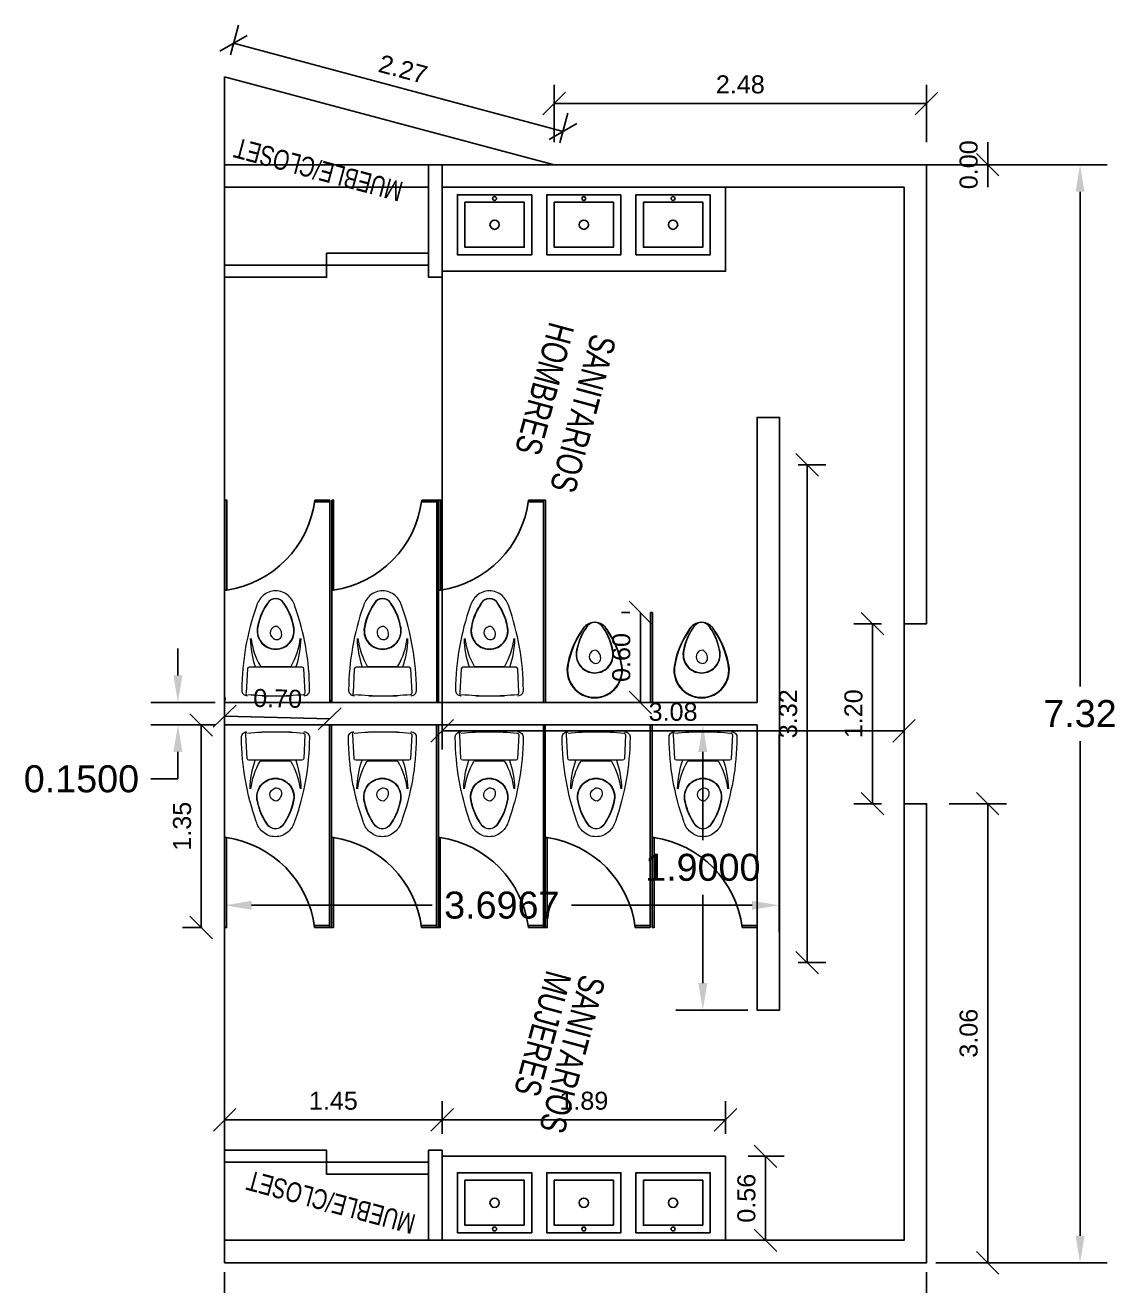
# Model space of a CAD drawing. Header units: millimetres. Extents: x 1263 to 3002, y 1308 to 2683.
# Drawn here: x 1500.76 to 1508.03, y 1357.86 to 1366.26 of the extents above; entities that cross this region are included whole.
import ezdxf
from ezdxf.lldxf.tags import DXFTag

# ---------------------------------------------------------------- set-up
doc = ezdxf.new("R2010")
doc.units = ezdxf.units.MM
doc.header["$PDMODE"] = 34
doc.layers.add('COTAS', color=202, linetype='Continuous', lineweight=0)
doc.layers.add('MOVILIARIO SANITARIO', color=142, linetype='Continuous', lineweight=0)
doc.styles.add('ARRAY BASE$0$STYLE1', font='swissc.ttf', dxfattribs={"width": 0.9})
doc.styles.get("Standard").update_dxf_attribs({"font": 'arial.ttf'})
tags = doc.linetypes.add('ARRAY BASE$0$CACHE', pattern=[0.24, 0.12, -0.12]).pattern_tags.tags
tags[6:7] = [DXFTag(74, 4), DXFTag(75, 0), DXFTag(340, '0'), DXFTag(46, 1.0), DXFTag(50, 0.0), DXFTag(44, 0.0), DXFTag(45, 0.0)]
tags[4:5] = [DXFTag(74, 4), DXFTag(75, 0), DXFTag(340, '0'), DXFTag(46, 1.0), DXFTag(50, 0.0), DXFTag(44, 0.0), DXFTag(45, 0.0)]
doc.dimstyles.new('metros anotativo', dxfattribs={"dimtxt": 0.12, "dimasz": 0.15, "dimexe": 0.125, "dimexo": 0.15, "dimgap": 0.0652, "dimtad": 1, "dimzin": 1, "dimdsep": 46, "dimtxsty": 'Standard', "dimblk": 'OBLIQUE', "dimcen": 0, "dimadec": 0, "dimazin": 0, "dimtfac": 1, "dimtix": 1, "dimtmove": 0, "dimatfit": 3, "dimfxl": 0.3, "dimarcsym": 0})
doc.dimstyles.get("Standard").update_dxf_attribs({"dimtxt": 0.18, "dimasz": 0.18, "dimexe": 0.18, "dimexo": 0.0625, "dimgap": 0.09, "dimtad": 0, "dimtih": 1, "dimtoh": 1, "dimdec": 4, "dimzin": 0, "dimdsep": 46, "dimtxsty": 'Standard', "dimcen": 0.09, "dimadec": 0, "dimazin": 0, "dimtfac": 1, "dimtdec": 4, "dimtofl": 0, "dimtmove": 0, "dimatfit": 3, "dimfxl": 1, "dimtolj": 1, "dimtzin": 0, "dimarcsym": 0})

# ---------------------------------------------------------------- blocks, each defined once
blk = doc.blocks.new('TAZA')
at = {"lineweight": 0}
for p, q in [((165.5389, 500.0497), (165.3809, 500.0579)), ((165.5498, 499.8612), (165.5498, 500.0382)), ((165.3598, 499.9512), (165.3598, 499.7615)), ((165.5544, 499.9576), (165.5544, 499.8612)), ((165.5499, 499.6842), (165.5498, 499.8612)), ((165.5544, 499.8612), (165.5545, 499.7647)), ((165.3809, 499.6644), (165.539, 499.6727))]:
    blk.add_line(p, q, dxfattribs=at)
for centre, radius, start, end in [((165.3966, 500.0509), 0.0368, 84.189, 180.01), ((165.374, 500.0433), 0.0161, 64.904, 152.06013), ((167.1924, 499.8617), 1.8326, 174.16613, 180.01759), ((165.3845, 498.3654), 1.7222, 70.56938, 89.47271), ((165.5383, 500.0382), 0.0115, 0.01, 87.01), ((165.7581, 499.382), 0.6489, 91.47367, 108.71939), ((165.7975, 499.5533), 0.4752, 96.78563, 120.29354), ((165.5613, 499.9577), 0.00691, 120.29354, 180.01), ((165.7939, 499.8612), 0.1243, 75.1531, 180.01), ((165.7939, 499.8612), 0.1216, 77.25801, 180.01), ((165.7526, 499.6042), 0.3843, 54.75384, 82.7148), ((165.7507, 499.5978), 0.3884, 55.83157, 81.76985), ((165.9139, 499.8421), 0.1537, 42.34763, 73.53768), ((165.9336, 499.8613), 0.1262, 0.01, 41.96988), ((167.1924, 499.8612), 1.8326, 180.00241, 185.85387), ((165.7939, 499.8612), 0.1243, 180.01, 284.8669), ((165.7939, 499.8612), 0.1216, 180.01, 282.76199), ((165.768, 499.8547), 0.034, 139.25036, 252.70004), ((165.7794, 499.8554), 0.0428, 355.25829, 149.96856), ((165.7695, 499.8814), 0.0602, 258.98417, 330.70607), ((165.9438, 499.8613), 0.0631, 0.01, 66.52644), ((165.9438, 499.8613), 0.0631, 293.49356, 0.01), ((165.9438, 499.8613), 0.0645, 0.01, 61.67657), ((165.9438, 499.8613), 0.0645, 298.34343, 0.01), ((165.9336, 499.8613), 0.1262, 318.05012, 0.01), ((165.7525, 500.1182), 0.3843, 277.3052, 305.26616), ((165.7506, 500.1247), 0.3884, 278.25015, 304.18843), ((165.9138, 499.8804), 0.1537, 286.48232, 317.67237), ((165.384, 501.3569), 1.7222, 270.54729, 289.45062), ((165.5383, 499.6842), 0.0115, 273.01, 0.01), ((165.7579, 500.3405), 0.6489, 251.30061, 268.54633), ((165.5614, 499.7647), 0.00691, 180.01, 239.72646), ((165.7974, 500.1691), 0.4752, 239.72646, 263.23437), ((165.3967, 499.6715), 0.0368, 180.01, 275.831), ((165.3804, 499.6754), 0.0111, 185.85387, 273.01)]:
    blk.add_arc(centre, radius, start, end, dxfattribs=at)
blk = doc.blocks.new('_Oblique')
at = {"color": 0, "linetype": 'ByBlock', "lineweight": -2}
blk.add_line((-0.5, -0.5), (0.5, 0.5), dxfattribs=at)
blk = doc.blocks.new('*D308')
at = {"layer": 'COTAS', "color": 0, "lineweight": -2, "ltscale": 2, "transparency": 16777216}
for p, q in [((1506.9182, 1361.0729), (1507.301, 1361.0729)), ((1507.176, 1358.0129), (1507.176, 1361.0729)), ((1506.9182, 1358.0129), (1507.301, 1358.0129))]:
    blk.add_line(p, q, dxfattribs=at)
at = {"layer": 'Defpoints', "color": 0, "ltscale": 2, "transparency": 16777216}
for p in [(1506.7682, 1361.0729), (1507.176, 1361.0729), (1506.7682, 1358.0129)]:
    blk.add_point(p, dxfattribs=at)
at = {"layer": 'COTAS', "color": 0, "lineweight": -2, "ltscale": 2, "transparency": 16777216, "xscale": 0.15, "yscale": 0.15, "zscale": 0.15}
for p, rotation in [((1507.176, 1361.0729), 90), ((1507.176, 1358.0129), 270)]:
    blk.add_blockref('_Oblique', p, dxfattribs=dict(at, rotation=rotation))
at = {"layer": 'COTAS', "color": 0, "ltscale": 2, "transparency": 16777216, "insert": (1507.0495, 1359.5429), "char_height": 0.12, "attachment_point": 5, "rotation": 90}
blk.add_mtext('3.06', dxfattribs=at)
blk = doc.blocks.new('*D309')
at = {"layer": 'COTAS', "color": 0, "lineweight": -2, "ltscale": 2, "transparency": 16777216}
for p, q in [((1506.4682, 1362.2729), (1506.2831, 1362.2729)), ((1506.4081, 1361.0729), (1506.4081, 1362.2729)), ((1506.4682, 1361.0729), (1506.2831, 1361.0729))]:
    blk.add_line(p, q, dxfattribs=at)
at = {"layer": 'Defpoints', "color": 0, "ltscale": 2, "transparency": 16777216}
for p in [(1506.4081, 1362.2729), (1506.6182, 1362.2729), (1506.6182, 1361.0729)]:
    blk.add_point(p, dxfattribs=at)
at = {"layer": 'COTAS', "color": 0, "lineweight": -2, "ltscale": 2, "transparency": 16777216, "xscale": 0.15, "yscale": 0.15, "zscale": 0.15}
for p, rotation in [((1506.4081, 1362.2729), 90), ((1506.4081, 1361.0729), 270)]:
    blk.add_blockref('_Oblique', p, dxfattribs=dict(at, rotation=rotation))
at = {"layer": 'COTAS', "color": 0, "ltscale": 2, "transparency": 16777216, "insert": (1506.2817, 1361.6729), "char_height": 0.12, "attachment_point": 5, "rotation": 90}
blk.add_mtext('1.20', dxfattribs=at)
blk = doc.blocks.new('*D311')
at = {"layer": 'COTAS', "color": 0, "lineweight": -2, "ltscale": 2, "transparency": 16777216}
for p, q in [((1507.176, 1365.3329), (1507.176, 1365.4829)), ((1504.4352, 1365.3329), (1507.301, 1365.3329)), ((1506.9182, 1365.3329), (1507.301, 1365.3329)), ((1507.176, 1365.3329), (1507.176, 1365.1829))]:
    blk.add_line(p, q, dxfattribs=at)
at = {"layer": 'Defpoints', "color": 0, "ltscale": 2, "transparency": 16777216}
for p in [(1504.2852, 1365.3329), (1506.7682, 1365.3329), (1507.176, 1365.3329)]:
    blk.add_point(p, dxfattribs=at)
at = {"layer": 'COTAS', "color": 0, "lineweight": -2, "ltscale": 2, "transparency": 16777216, "xscale": 0.15, "yscale": 0.15, "zscale": 0.15}
for rotation in [90, 270]:
    blk.add_blockref('_Oblique', (1507.176, 1365.3329), dxfattribs=dict(at, rotation=rotation))
at = {"layer": 'COTAS', "color": 0, "ltscale": 2, "transparency": 16777216, "insert": (1507.0496, 1365.3329), "char_height": 0.12, "attachment_point": 5, "rotation": 90}
blk.add_mtext('0.00', dxfattribs=at)
blk = doc.blocks.new('*D312')
at = {"layer": 'COTAS', "color": 0, "lineweight": -2, "ltscale": 2, "transparency": 16777216}
for p, q in [((1504.2852, 1365.4829), (1504.2852, 1365.8664)), ((1506.7682, 1365.4829), (1506.7682, 1365.8664)), ((1506.7682, 1365.7414), (1504.2852, 1365.7414))]:
    blk.add_line(p, q, dxfattribs=at)
at = {"layer": 'Defpoints', "color": 0, "ltscale": 2, "transparency": 16777216}
for p in [(1504.2852, 1365.7414), (1504.2852, 1365.3329), (1506.7682, 1365.3329)]:
    blk.add_point(p, dxfattribs=at)
at = {"layer": 'COTAS', "color": 0, "lineweight": -2, "ltscale": 2, "transparency": 16777216, "xscale": 0.15, "yscale": 0.15, "zscale": 0.15, "rotation": 180}
blk.add_blockref('_Oblique', (1504.2852, 1365.7414), dxfattribs=at)
at = {"layer": 'COTAS', "color": 0, "lineweight": -2, "ltscale": 2, "transparency": 16777216, "xscale": 0.15, "yscale": 0.15, "zscale": 0.15}
blk.add_blockref('_Oblique', (1506.7682, 1365.7414), dxfattribs=at)
at = {"layer": 'COTAS', "color": 0, "ltscale": 2, "transparency": 16777216, "insert": (1505.5267, 1365.8679), "char_height": 0.12, "attachment_point": 5}
blk.add_mtext('2.48', dxfattribs=at)
blk = doc.blocks.new('*D313')
at = {"layer": 'COTAS', "color": 0, "lineweight": -2, "ltscale": 2, "transparency": 16777216}
for p, q in [((1503.5383, 1365.0329), (1503.5383, 1361.4337)), ((1506.6182, 1362.1229), (1506.6182, 1361.4337)), ((1506.6182, 1361.5587), (1503.5383, 1361.5587))]:
    blk.add_line(p, q, dxfattribs=at)
at = {"layer": 'Defpoints', "color": 0, "ltscale": 2, "transparency": 16777216}
for p in [(1503.5383, 1365.1829), (1506.6182, 1362.2729), (1503.5383, 1361.5587)]:
    blk.add_point(p, dxfattribs=at)
at = {"layer": 'COTAS', "color": 0, "lineweight": -2, "ltscale": 2, "transparency": 16777216, "xscale": 0.15, "yscale": 0.15, "zscale": 0.15, "rotation": 180}
blk.add_blockref('_Oblique', (1503.5383, 1361.5587), dxfattribs=at)
at = {"layer": 'COTAS', "color": 0, "lineweight": -2, "ltscale": 2, "transparency": 16777216, "xscale": 0.15, "yscale": 0.15, "zscale": 0.15}
blk.add_blockref('_Oblique', (1506.6182, 1361.5587), dxfattribs=at)
at = {"layer": 'COTAS', "color": 0, "ltscale": 2, "transparency": 16777216, "insert": (1505.0783, 1361.6852), "char_height": 0.12, "attachment_point": 5}
blk.add_mtext('3.08', dxfattribs=at)
blk = doc.blocks.new('*D319')
at = {"layer": 'COTAS', "color": 0, "lineweight": -2, "ltscale": 2, "transparency": 16777216}
for p, q in [((1502.1269, 1366.0648), (1502.1799, 1366.263)), ((1504.3446, 1365.5552), (1502.1476, 1366.1423)), ((1504.3239, 1365.4778), (1504.3769, 1365.676))]:
    blk.add_line(p, q, dxfattribs=at)
at = {"layer": 'Defpoints', "color": 0, "ltscale": 2, "transparency": 16777216}
for p in [(1502.1476, 1366.1423), (1502.0882, 1365.9199), (1504.2852, 1365.3329)]:
    blk.add_point(p, dxfattribs=at)
at = {"layer": 'COTAS', "color": 0, "lineweight": -2, "ltscale": 2, "transparency": 16777216, "xscale": 0.15, "yscale": 0.15, "zscale": 0.15}
for p, rotation in [((1502.1476, 1366.1423), 165.0399999999953), ((1504.3446, 1365.5552), 345.0399999999953)]:
    blk.add_blockref('_Oblique', p, dxfattribs=dict(at, rotation=rotation))
at = {"layer": 'COTAS', "color": 0, "ltscale": 2, "transparency": 16777216, "insert": (1503.2785, 1365.9699), "char_height": 0.12, "attachment_point": 5, "rotation": 345.04}
blk.add_mtext('2.27', dxfattribs=at)
blk = doc.blocks.new('*D320')
at = {"color": 0, "lineweight": -2, "transparency": 16777216}
for p, q in [((1502.0882, 1357.9504), (1502.0882, 1357.4986)), ((1506.7682, 1357.9504), (1506.7682, 1357.4986)), ((1502.2682, 1357.6786), (1504.1006, 1357.6786)), ((1506.5882, 1357.6786), (1504.7558, 1357.6786))]:
    blk.add_line(p, q, dxfattribs=at)
at = {"color": 0, "transparency": 16777216}
for points in [[(1502.2682, 1357.7086), (1502.2682, 1357.6486), (1502.0882, 1357.6786)], [(1506.5882, 1357.7086), (1506.5882, 1357.6486), (1506.7682, 1357.6786)]]:
    blk.add_solid(points, dxfattribs=at)
at = {"layer": 'Defpoints', "color": 0, "transparency": 16777216}
for p in [(1502.0882, 1358.0129), (1506.7682, 1358.0129), (1502.0882, 1357.6786)]:
    blk.add_point(p, dxfattribs=at)
at = {"color": 0, "transparency": 16777216, "insert": (1504.4282, 1357.6786), "char_height": 0.18, "attachment_point": 5}
blk.add_mtext('\\A1;4.68', dxfattribs=at)
blk = doc.blocks.new('*D321')
at = {"layer": 'COTAS', "color": 0, "lineweight": -2, "ltscale": 2, "transparency": 16777216}
for p, q in [((1505.9122, 1363.3319), (1506.0977, 1363.3319)), ((1505.9727, 1363.3319), (1505.9727, 1360.0139)), ((1505.9122, 1360.0139), (1506.0977, 1360.0139))]:
    blk.add_line(p, q, dxfattribs=at)
at = {"layer": 'Defpoints', "color": 0, "ltscale": 2, "transparency": 16777216}
for p in [(1505.7622, 1363.3319), (1505.7622, 1360.0139), (1505.9727, 1360.0139)]:
    blk.add_point(p, dxfattribs=at)
at = {"layer": 'COTAS', "color": 0, "lineweight": -2, "ltscale": 2, "transparency": 16777216, "xscale": 0.15, "yscale": 0.15, "zscale": 0.15}
for p, rotation in [((1505.9727, 1363.3319), 90), ((1505.9727, 1360.0139), 270)]:
    blk.add_blockref('_Oblique', p, dxfattribs=dict(at, rotation=rotation))
at = {"layer": 'COTAS', "color": 0, "ltscale": 2, "transparency": 16777216, "insert": (1505.8462, 1361.6729), "char_height": 0.12, "attachment_point": 5, "rotation": 90}
blk.add_mtext('3.32', dxfattribs=at)
blk = doc.blocks.new('*D322')
at = {"layer": 'COTAS', "color": 0, "lineweight": -2, "ltscale": 2, "transparency": 16777216}
for p, q in [((1501.9382, 1361.5979), (1501.8064, 1361.5979)), ((1501.9314, 1360.2479), (1501.9314, 1361.5979)), ((1501.9382, 1360.2479), (1501.8064, 1360.2479))]:
    blk.add_line(p, q, dxfattribs=at)
at = {"layer": 'Defpoints', "color": 0, "ltscale": 2, "transparency": 16777216}
for p in [(1501.9314, 1361.5979), (1502.0882, 1361.5979), (1502.0882, 1360.2479)]:
    blk.add_point(p, dxfattribs=at)
at = {"layer": 'COTAS', "color": 0, "lineweight": -2, "ltscale": 2, "transparency": 16777216, "xscale": 0.15, "yscale": 0.15, "zscale": 0.15}
for p, rotation in [((1501.9314, 1361.5979), 90), ((1501.9314, 1360.2479), 270)]:
    blk.add_blockref('_Oblique', p, dxfattribs=dict(at, rotation=rotation))
at = {"layer": 'COTAS', "color": 0, "ltscale": 2, "transparency": 16777216, "insert": (1501.8049, 1360.9229), "char_height": 0.12, "attachment_point": 5, "rotation": 90}
blk.add_mtext('1.35', dxfattribs=at)
blk = doc.blocks.new('*D310')
at = {"layer": 'COTAS', "color": 0, "lineweight": -2, "ltscale": 2, "transparency": 16777216}
for p, q in [((1502.0916, 1361.7638), (1502.092, 1361.7809)), ((1502.7916, 1361.7478), (1502.792, 1361.7649)), ((1502.7891, 1361.6399), (1502.0891, 1361.6559))]:
    blk.add_line(p, q, dxfattribs=at)
at = {"layer": 'Defpoints', "color": 0, "ltscale": 2, "transparency": 16777216}
for p in [(1502.0891, 1361.6559), (1502.0882, 1361.6139), (1502.7882, 1361.5979)]:
    blk.add_point(p, dxfattribs=at)
at = {"layer": 'COTAS', "color": 0, "lineweight": -2, "ltscale": 2, "transparency": 16777216, "xscale": 0.15, "yscale": 0.15, "zscale": 0.15}
for p, rotation in [((1502.0891, 1361.6559), 178.6906101805829), ((1502.7891, 1361.6399), 358.6906101805829)]:
    blk.add_blockref('_Oblique', p, dxfattribs=dict(at, rotation=rotation))
at = {"layer": 'COTAS', "color": 0, "ltscale": 2, "transparency": 16777216, "insert": (1502.442, 1361.7743), "char_height": 0.12, "attachment_point": 5, "rotation": 358.69061}
blk.add_mtext('0.70', dxfattribs=at)
blk = doc.blocks.new('*D314')
at = {"layer": 'COTAS', "color": 0, "lineweight": -2, "ltscale": 2, "transparency": 16777216}
for p, q in [((1503.5383, 1358.8729), (1503.5383, 1359.0909)), ((1505.4283, 1358.8729), (1505.4283, 1359.0909)), ((1505.4283, 1358.9659), (1503.5383, 1358.9659))]:
    blk.add_line(p, q, dxfattribs=at)
at = {"layer": 'Defpoints', "color": 0, "ltscale": 2, "transparency": 16777216}
for p in [(1503.5383, 1358.9659), (1503.5383, 1358.7229), (1505.4283, 1358.7229)]:
    blk.add_point(p, dxfattribs=at)
at = {"layer": 'COTAS', "color": 0, "lineweight": -2, "ltscale": 2, "transparency": 16777216, "xscale": 0.15, "yscale": 0.15, "zscale": 0.15, "rotation": 180}
blk.add_blockref('_Oblique', (1503.5383, 1358.9659), dxfattribs=at)
at = {"layer": 'COTAS', "color": 0, "lineweight": -2, "ltscale": 2, "transparency": 16777216, "xscale": 0.15, "yscale": 0.15, "zscale": 0.15}
blk.add_blockref('_Oblique', (1505.4283, 1358.9659), dxfattribs=at)
at = {"layer": 'COTAS', "color": 0, "ltscale": 2, "transparency": 16777216, "insert": (1504.4833, 1359.0923), "char_height": 0.12, "attachment_point": 5}
blk.add_mtext('1.89', dxfattribs=at)
blk = doc.blocks.new('*D315')
at = {"layer": 'COTAS', "color": 0, "lineweight": -2, "ltscale": 2, "transparency": 16777216}
for p, q in [((1505.5783, 1358.7229), (1505.8193, 1358.7229)), ((1505.6943, 1358.1629), (1505.6943, 1358.7229)), ((1505.5783, 1358.1629), (1505.8193, 1358.1629))]:
    blk.add_line(p, q, dxfattribs=at)
at = {"layer": 'Defpoints', "color": 0, "ltscale": 2, "transparency": 16777216}
for p in [(1505.4283, 1358.7229), (1505.6943, 1358.7229), (1505.4283, 1358.1629)]:
    blk.add_point(p, dxfattribs=at)
at = {"layer": 'COTAS', "color": 0, "lineweight": -2, "ltscale": 2, "transparency": 16777216, "xscale": 0.15, "yscale": 0.15, "zscale": 0.15}
for p, rotation in [((1505.6943, 1358.7229), 90), ((1505.6943, 1358.1629), 270)]:
    blk.add_blockref('_Oblique', p, dxfattribs=dict(at, rotation=rotation))
at = {"layer": 'COTAS', "color": 0, "ltscale": 2, "transparency": 16777216, "insert": (1505.5678, 1358.4429), "char_height": 0.12, "attachment_point": 5, "rotation": 90}
blk.add_mtext('0.56', dxfattribs=at)
blk = doc.blocks.new('*D316')
at = {"layer": 'COTAS', "color": 0, "lineweight": -2, "ltscale": 2, "transparency": 16777216}
for p, q in [((1502.0882, 1358.9129), (1502.0882, 1359.0909)), ((1503.5383, 1358.9129), (1503.5383, 1359.0909)), ((1503.5383, 1358.9659), (1502.0882, 1358.9659))]:
    blk.add_line(p, q, dxfattribs=at)
at = {"layer": 'Defpoints', "color": 0, "ltscale": 2, "transparency": 16777216}
for p in [(1502.0882, 1358.9659), (1502.0882, 1358.7629), (1503.5383, 1358.7629)]:
    blk.add_point(p, dxfattribs=at)
at = {"layer": 'COTAS', "color": 0, "lineweight": -2, "ltscale": 2, "transparency": 16777216, "xscale": 0.15, "yscale": 0.15, "zscale": 0.15, "rotation": 180}
blk.add_blockref('_Oblique', (1502.0882, 1358.9659), dxfattribs=at)
at = {"layer": 'COTAS', "color": 0, "lineweight": -2, "ltscale": 2, "transparency": 16777216, "xscale": 0.15, "yscale": 0.15, "zscale": 0.15}
blk.add_blockref('_Oblique', (1503.5383, 1358.9659), dxfattribs=at)
at = {"layer": 'COTAS', "color": 0, "ltscale": 2, "transparency": 16777216, "insert": (1502.8133, 1359.0923), "char_height": 0.12, "attachment_point": 5}
blk.add_mtext('1.45', dxfattribs=at)
blk = doc.blocks.new('*D317')
at = {"layer": 'COTAS', "color": 0, "lineweight": -2, "ltscale": 2, "transparency": 16777216}
for p, q in [((1504.7907, 1362.3478), (1504.7352, 1362.3478)), ((1504.8602, 1362.3478), (1504.8602, 1361.7478)), ((1504.7907, 1361.7478), (1504.7352, 1361.7478))]:
    blk.add_line(p, q, dxfattribs=at)
at = {"layer": 'Defpoints', "color": 0, "ltscale": 2, "transparency": 16777216}
for p in [(1504.9407, 1362.3478), (1504.8602, 1361.7478), (1504.9407, 1361.7478)]:
    blk.add_point(p, dxfattribs=at)
at = {"layer": 'COTAS', "color": 0, "lineweight": -2, "ltscale": 2, "transparency": 16777216, "xscale": 0.15, "yscale": 0.15, "zscale": 0.15}
for p, rotation in [((1504.8602, 1362.3478), 90), ((1504.8602, 1361.7478), 270)]:
    blk.add_blockref('_Oblique', p, dxfattribs=dict(at, rotation=rotation))
at = {"layer": 'COTAS', "color": 0, "ltscale": 2, "transparency": 16777216, "insert": (1504.7337, 1362.0478), "char_height": 0.12, "attachment_point": 5, "rotation": 90}
blk.add_mtext('0.60', dxfattribs=at)
blk = doc.blocks.new('*D318')
at = {"color": 0, "lineweight": -2, "transparency": 16777216}
for p, q in [((1506.8307, 1365.3329), (1507.9717, 1365.3329)), ((1507.7917, 1365.1529), (1507.7917, 1361.8548)), ((1507.7917, 1358.1929), (1507.7917, 1361.4909)), ((1506.8307, 1358.0129), (1507.9717, 1358.0129))]:
    blk.add_line(p, q, dxfattribs=at)
at = {"color": 0, "transparency": 16777216}
for points in [[(1507.7617, 1365.1529), (1507.8217, 1365.1529), (1507.7917, 1365.3329)], [(1507.7617, 1358.1929), (1507.8217, 1358.1929), (1507.7917, 1358.0129)]]:
    blk.add_solid(points, dxfattribs=at)
at = {"layer": 'Defpoints', "color": 0, "transparency": 16777216}
for p in [(1506.7682, 1365.3329), (1507.7917, 1365.3329), (1506.7682, 1358.0129)]:
    blk.add_point(p, dxfattribs=at)
at = {"color": 0, "transparency": 16777216, "insert": (1507.7917, 1361.6729), "char_height": 0.18, "attachment_point": 5}
blk.add_mtext('\\A1;7.32', dxfattribs=at)
blk = doc.blocks.new('*D323')
at = {"color": 0, "lineweight": -2, "transparency": 16777216}
for p, q in [((1505.5765, 1361.5979), (1505.0968, 1361.5979)), ((1505.2768, 1361.4179), (1505.2768, 1360.8298)), ((1505.2768, 1359.8779), (1505.2768, 1360.466)), ((1505.5765, 1359.6979), (1505.0968, 1359.6979))]:
    blk.add_line(p, q, dxfattribs=at)
at = {"color": 0, "transparency": 16777216}
for points in [[(1505.2468, 1361.4179), (1505.3068, 1361.4179), (1505.2768, 1361.5979)], [(1505.2468, 1359.8779), (1505.3068, 1359.8779), (1505.2768, 1359.6979)]]:
    blk.add_solid(points, dxfattribs=at)
at = {"layer": 'Defpoints', "color": 0, "transparency": 16777216}
for p in [(1505.2768, 1361.5979), (1505.639, 1361.5979), (1505.639, 1359.6979)]:
    blk.add_point(p, dxfattribs=at)
at = {"color": 0, "transparency": 16777216, "insert": (1505.2768, 1360.6479), "char_height": 0.18, "attachment_point": 5}
blk.add_mtext('\\A1;1.9000', dxfattribs=at)
blk = doc.blocks.new('*D324')
at = {"color": 0, "lineweight": -2, "transparency": 16777216}
for p, q in [((1501.7769, 1361.9279), (1501.7769, 1362.1079)), ((1502.0257, 1361.7479), (1501.5969, 1361.7479)), ((1502.0257, 1361.5979), (1501.5969, 1361.5979)), ((1501.7769, 1361.4179), (1501.7769, 1361.2379)), ((1501.7769, 1361.2379), (1501.5969, 1361.2379))]:
    blk.add_line(p, q, dxfattribs=at)
at = {"color": 0, "transparency": 16777216}
for points in [[(1501.7469, 1361.9279), (1501.8069, 1361.9279), (1501.7769, 1361.7479)], [(1501.7469, 1361.4179), (1501.8069, 1361.4179), (1501.7769, 1361.5979)]]:
    blk.add_solid(points, dxfattribs=at)
at = {"layer": 'Defpoints', "color": 0, "transparency": 16777216}
for p in [(1502.0882, 1361.7479), (1501.7769, 1361.5979), (1502.0882, 1361.5979)]:
    blk.add_point(p, dxfattribs=at)
at = {"color": 0, "transparency": 16777216, "insert": (1501.1336, 1361.2379), "char_height": 0.18, "attachment_point": 5}
blk.add_mtext('\\A1;0.1500', dxfattribs=at)
blk = doc.blocks.new('*D307')
at = {"color": 0, "lineweight": -2, "transparency": 16777216}
for p, q in [((1502.0882, 1361.5354), (1502.0882, 1360.2161)), ((1505.7849, 1361.5354), (1505.7849, 1360.2161)), ((1502.2682, 1360.3961), (1503.473, 1360.3961)), ((1505.6049, 1360.3961), (1504.4001, 1360.3961))]:
    blk.add_line(p, q, dxfattribs=at)
at = {"color": 0, "transparency": 16777216}
for points in [[(1502.2682, 1360.4261), (1502.2682, 1360.3661), (1502.0882, 1360.3961)], [(1505.6049, 1360.4261), (1505.6049, 1360.3661), (1505.7849, 1360.3961)]]:
    blk.add_solid(points, dxfattribs=at)
at = {"layer": 'Defpoints', "color": 0, "transparency": 16777216}
for p in [(1502.0882, 1361.5979), (1505.7849, 1361.5979), (1505.7849, 1360.3961)]:
    blk.add_point(p, dxfattribs=at)
at = {"color": 0, "transparency": 16777216, "insert": (1503.9366, 1360.3961), "char_height": 0.18, "attachment_point": 5}
blk.add_mtext('\\A1;3.6967', dxfattribs=at)

msp = doc.modelspace()

# ---------------------------------------------------------------- linework, layer by layer
for p, q in [((1504.2852, 1365.33288), (1502.08818, 1365.91993)), ((1502.08818, 1365.33288), (1502.08818, 1365.91993)), ((1505.42834, 1365.18288), (1505.42834, 1365.13288)), ((1502.68988, 1363.09779), (1502.78988, 1363.09779)), ((1502.68988, 1363.09779), (1502.68988, 1363.08509)), ((1502.68988, 1363.08509), (1502.78988, 1363.08509)), ((1502.78988, 1363.09779), (1502.78988, 1361.74779)), ((1502.80258, 1363.09779), (1502.80258, 1361.74779)), ((1503.40258, 1363.09779), (1503.50258, 1363.09779)), ((1503.40258, 1363.09779), (1503.40258, 1363.08509)), ((1503.40258, 1363.08509), (1503.50258, 1363.08509)), ((1503.50258, 1363.09779), (1503.50258, 1361.74779)), ((1503.50258, 1363.09779), (1503.51528, 1363.09779)), ((1503.51528, 1363.09779), (1503.51528, 1361.74779)), ((1504.11528, 1363.09779), (1504.21528, 1363.09779)), ((1504.11528, 1363.09779), (1504.11528, 1363.08509)), ((1504.11528, 1363.08509), (1504.21528, 1363.08509)), ((1504.21528, 1363.09779), (1504.21528, 1361.74779)), ((1504.21528, 1363.09779), (1504.22798, 1363.09779)), ((1504.22798, 1363.09779), (1504.22798, 1361.74779)), ((1506.61818, 1361.07292), (1506.61818, 1362.27292)), ((1502.08818, 1361.59788), (1502.08818, 1360.24788)), ((1502.78818, 1360.24788), (1502.78818, 1361.59788)), ((1502.80088, 1360.24788), (1502.80088, 1361.59788)), ((1502.80088, 1361.59788), (1502.80088, 1360.24788)), ((1503.50088, 1360.24788), (1503.50088, 1361.59788)), ((1503.51358, 1360.24788), (1503.51358, 1361.59788)), ((1503.51358, 1361.59788), (1503.51358, 1360.24788)), ((1504.21358, 1360.24788), (1504.21358, 1361.59788)), ((1504.22628, 1360.24788), (1504.22628, 1361.59788)), ((1504.22628, 1361.59788), (1504.22628, 1360.24788)), ((1504.92628, 1360.24788), (1504.92628, 1361.59788)), ((1504.93898, 1360.24788), (1504.93898, 1361.59788)), ((1504.93898, 1361.59788), (1504.93898, 1360.24788)), ((1502.68818, 1360.24788), (1502.68818, 1360.26058)), ((1502.68818, 1360.26058), (1502.78818, 1360.26058)), ((1502.68818, 1360.24788), (1502.78818, 1360.24788)), ((1502.78818, 1360.24788), (1502.80088, 1360.24788)), ((1503.40088, 1360.24788), (1503.40088, 1360.26058)), ((1503.40088, 1360.26058), (1503.50088, 1360.26058)), ((1503.40088, 1360.24788), (1503.50088, 1360.24788)), ((1503.50088, 1360.24788), (1503.51358, 1360.24788)), ((1504.11358, 1360.24788), (1504.11358, 1360.26058)), ((1504.11358, 1360.26058), (1504.21358, 1360.26058)), ((1504.11358, 1360.24788), (1504.21358, 1360.24788)), ((1504.21358, 1360.24788), (1504.22628, 1360.24788)), ((1504.82628, 1360.24788), (1504.82628, 1360.26058)), ((1504.82628, 1360.26058), (1504.92628, 1360.26058)), ((1504.82628, 1360.24788), (1504.92628, 1360.24788)), ((1505.53898, 1360.24788), (1505.53898, 1360.26058)), ((1505.53898, 1360.26058), (1505.63898, 1360.26058)), ((1505.53898, 1360.24788), (1505.63898, 1360.24788)), ((1505.42834, 1358.16288), (1505.42834, 1358.21288)), ((1503.44834, 1358.16288), (1502.08818, 1358.16288))]:
    msp.add_line(p, q)
at = {"linetype": 'ARRAY BASE$0$CACHE'}
for p, q in [((1503.44834, 1365.33288), (1502.08818, 1365.33288)), ((1503.44834, 1365.18288), (1502.08818, 1365.18288))]:
    msp.add_line(p, q, dxfattribs=at)
for points in [[(1502.08818, 1358.16288), (1506.61818, 1358.16288), (1506.61818, 1361.07292), (1506.76818, 1361.07288), (1506.76818, 1358.01288), (1502.08818, 1358.01288), (1502.08818, 1365.33288)], [(1503.44834, 1365.33288), (1506.76818, 1365.33288), (1506.76818, 1365.18288)], [(1503.53834, 1365.33288), (1503.53834, 1364.58288), (1503.44834, 1364.58288), (1503.44834, 1365.33288)], [(1504.2852, 1365.33288), (1506.76818, 1365.33288), (1506.76818, 1362.27288), (1506.61818, 1362.27292), (1506.61818, 1365.18288), (1503.53834, 1365.18288)], [(1503.53834, 1365.18288), (1503.53834, 1364.62288), (1505.42834, 1364.62288), (1505.42834, 1365.18288), (1503.53834, 1365.18288)], [(1504.13584, 1365.13288), (1503.64084, 1365.13288), (1503.64084, 1364.73288), (1504.13584, 1364.73288), (1504.13584, 1365.13288)], [(1504.73084, 1365.13288), (1504.23584, 1365.13288), (1504.23584, 1364.73288), (1504.73084, 1364.73288), (1504.73084, 1365.13288)], [(1505.32584, 1365.13288), (1504.83084, 1365.13288), (1504.83084, 1364.73288), (1505.32584, 1364.73288), (1505.32584, 1365.13288)], [(1502.08818, 1364.66288), (1503.44834, 1364.66288), (1503.44834, 1364.74288), (1502.76826, 1364.74288), (1502.76826, 1364.58288), (1502.08818, 1364.58288)], [(1504.92798, 1361.74779), (1504.92798, 1362.34779), (1504.94068, 1362.34779), (1504.94068, 1361.74779), (1504.92798, 1361.74779)], [(1502.08818, 1358.68288), (1503.44834, 1358.68288), (1503.44834, 1358.60288), (1502.76826, 1358.60288), (1502.76826, 1358.76288), (1502.08818, 1358.76288)], [(1503.53834, 1358.16288), (1503.53834, 1358.76288), (1503.44834, 1358.76288), (1503.44834, 1358.16288)], [(1503.53834, 1358.16288), (1503.53834, 1358.72288), (1505.42834, 1358.72288), (1505.42834, 1358.16288), (1503.53834, 1358.16288)], [(1504.13584, 1358.21288), (1503.64084, 1358.21288), (1503.64084, 1358.61288), (1504.13584, 1358.61288), (1504.13584, 1358.21288)], [(1504.73084, 1358.21288), (1504.23584, 1358.21288), (1504.23584, 1358.61288), (1504.73084, 1358.61288), (1504.73084, 1358.21288)], [(1505.32584, 1358.21288), (1504.83084, 1358.21288), (1504.83084, 1358.61288), (1505.32584, 1358.61288), (1505.32584, 1358.21288)]]:
    msp.add_lwpolyline(points)
for points in [[(1504.08584, 1365.08288), (1503.69084, 1365.08288), (1503.69084, 1364.78288), (1504.08584, 1364.78288)], [(1504.68084, 1365.08288), (1504.28584, 1365.08288), (1504.28584, 1364.78288), (1504.68084, 1364.78288)], [(1505.27584, 1365.08288), (1504.88084, 1365.08288), (1504.88084, 1364.78288), (1505.27584, 1364.78288)], [(1505.63898, 1361.59788), (1505.63898, 1359.69788), (1505.78897, 1359.69788), (1505.78897, 1363.64788), (1505.63898, 1363.64788), (1505.63898, 1361.74788), (1502.08818, 1361.74788), (1502.08818, 1361.59788)], [(1502.08988, 1363.09779), (1502.08988, 1362.49779), (1502.10258, 1362.49779), (1502.10258, 1363.09779)], [(1502.80258, 1363.09779), (1502.80258, 1362.49779), (1502.81528, 1362.49779), (1502.81528, 1363.09779)], [(1503.51528, 1363.09779), (1503.51528, 1362.49779), (1503.52798, 1362.49779), (1503.52798, 1363.09779)], [(1502.08818, 1360.24788), (1502.08818, 1360.84788), (1502.10088, 1360.84788), (1502.10088, 1360.24788)], [(1502.80088, 1360.24788), (1502.80088, 1360.84788), (1502.81358, 1360.84788), (1502.81358, 1360.24788)], [(1503.51358, 1360.24788), (1503.51358, 1360.84788), (1503.52628, 1360.84788), (1503.52628, 1360.24788)], [(1504.22628, 1360.24788), (1504.22628, 1360.84788), (1504.23898, 1360.84788), (1504.23898, 1360.24788)], [(1504.93898, 1360.24788), (1504.93898, 1360.84788), (1504.95168, 1360.84788), (1504.95168, 1360.24788)], [(1504.08584, 1358.26288), (1503.69084, 1358.26288), (1503.69084, 1358.56288), (1504.08584, 1358.56288)], [(1504.68084, 1358.26288), (1504.28584, 1358.26288), (1504.28584, 1358.56288), (1504.68084, 1358.56288)], [(1505.27584, 1358.26288), (1504.88084, 1358.26288), (1504.88084, 1358.56288), (1505.27584, 1358.56288)]]:
    msp.add_lwpolyline(points, close=True)
for centre, radius in [((1503.88834, 1365.10788), 0.013), ((1504.48334, 1365.10788), 0.013), ((1505.07834, 1365.10788), 0.013), ((1503.88834, 1364.93288), 0.03071), ((1504.48334, 1364.93288), 0.03071), ((1505.07834, 1364.93288), 0.03071), ((1503.88834, 1358.41288), 0.03071), ((1504.48334, 1358.41288), 0.03071), ((1505.07834, 1358.41288), 0.03071), ((1503.88834, 1358.23788), 0.013), ((1504.48334, 1358.23788), 0.013), ((1505.07834, 1358.23788), 0.013)]:
    msp.add_circle(centre, radius)
for centre, start, end in [((1502.00171, 1363.18396), 278.363022, 352.862664), ((1502.71441, 1363.18396), 278.363022, 352.862664), ((1503.42711, 1363.18396), 278.363022, 352.862664), ((1502.00001, 1360.16171), 7.137336, 81.636978), ((1502.71271, 1360.16171), 7.137336, 81.636978), ((1503.42541, 1360.16171), 7.137336, 81.636978), ((1504.13811, 1360.16171), 7.137336, 81.636978), ((1504.85081, 1360.16171), 7.137336, 81.636978)]:
    msp.add_arc(centre, 0.69355, start, end)
at = {"layer": 'MOVILIARIO SANITARIO', "lineweight": 0}
for centre, radius, start, end in [((1504.81294, 1362.02687), 0.38426, 144.753842, 172.714798), ((1504.81939, 1362.02501), 0.38842, 145.831571, 171.769854), ((1504.55589, 1362.18656), 0.09389, 90.01, 156.526436), ((1504.55589, 1362.18656), 0.09594, 90.01, 151.67657), ((1504.55588, 1362.21803), 0.06309, 90.01, 156.526436), ((1504.55588, 1362.21803), 0.06447, 90.01, 151.67657), ((1504.55588, 1362.21803), 0.06447, 28.34343, 90.01), ((1504.55589, 1362.18656), 0.09594, 28.34343, 90.01), ((1504.55588, 1362.21803), 0.06309, 23.493564, 90.01), ((1504.55589, 1362.18656), 0.09389, 23.493564, 90.01), ((1504.29889, 1362.02678), 0.38426, 7.305202, 35.266158), ((1504.29245, 1362.02492), 0.38842, 8.250146, 34.188429), ((1505.52564, 1362.02687), 0.38426, 144.753842, 172.714798), ((1505.53209, 1362.02501), 0.38842, 145.831571, 171.769854), ((1505.26859, 1362.18656), 0.09389, 90.01, 156.526436), ((1505.26859, 1362.18656), 0.09594, 90.01, 151.67657), ((1505.26858, 1362.21803), 0.06309, 90.01, 156.526436), ((1505.26858, 1362.21803), 0.06447, 90.01, 151.67657), ((1505.26858, 1362.21803), 0.06447, 28.34343, 90.01), ((1505.26859, 1362.18656), 0.09594, 28.34343, 90.01), ((1505.26858, 1362.21803), 0.06309, 23.493564, 90.01), ((1505.26859, 1362.18656), 0.09389, 23.493564, 90.01), ((1505.01159, 1362.02678), 0.38426, 7.305202, 35.266158), ((1505.00515, 1362.02492), 0.38842, 8.250146, 34.188429), ((1504.93842, 1361.90209), 0.57182, 144.753842, 172.714798), ((1504.94801, 1361.89933), 0.57801, 145.831571, 171.769854), ((1504.17345, 1361.90195), 0.57182, 7.305202, 35.266158), ((1504.16387, 1361.89919), 0.57801, 8.250146, 34.188429), ((1505.65112, 1361.90209), 0.57182, 144.753842, 172.714798), ((1505.66071, 1361.89933), 0.57801, 145.831571, 171.769854), ((1504.88615, 1361.90195), 0.57182, 7.305202, 35.266158), ((1504.87657, 1361.89919), 0.57801, 8.250146, 34.188429), ((1504.55591, 1362.06818), 0.12434, 165.153103, 270.01), ((1504.55591, 1362.06818), 0.12158, 167.258014, 270.01), ((1504.5617, 1362.05363), 0.04278, 85.258287, 239.968564), ((1504.55591, 1362.06818), 0.12434, 270.01, 14.866897), ((1504.55591, 1362.06818), 0.12158, 270.01, 12.761986), ((1504.53576, 1362.04373), 0.06024, 348.984175, 60.706073), ((1505.26861, 1362.06818), 0.12434, 165.153103, 270.01), ((1505.26861, 1362.06818), 0.12158, 167.258014, 270.01), ((1505.2744, 1362.05363), 0.04278, 85.258287, 239.968564), ((1505.26861, 1362.06818), 0.12434, 270.01, 14.866897), ((1505.26861, 1362.06818), 0.12158, 270.01, 12.761986), ((1505.24846, 1362.04373), 0.06024, 348.984175, 60.706073), ((1504.55593, 1361.96357), 0.18503, 165.153103, 270.01), ((1504.55593, 1361.96357), 0.18092, 167.258014, 270.01), ((1504.56246, 1362.04232), 0.03397, 229.250362, 342.700044), ((1504.55593, 1361.96357), 0.18503, 270.01, 14.866897), ((1504.55593, 1361.96357), 0.18092, 270.01, 12.761986), ((1505.26863, 1361.96357), 0.18503, 165.153103, 270.01), ((1505.26863, 1361.96357), 0.18092, 167.258014, 270.01), ((1505.27516, 1362.04232), 0.03397, 229.250362, 342.700044), ((1505.26863, 1361.96357), 0.18503, 270.01, 14.866897), ((1505.26863, 1361.96357), 0.18092, 270.01, 12.761986)]:
    msp.add_arc(centre, radius, start, end, dxfattribs=at)

# ---------------------------------------------------------------- block references
at = {"layer": 'MOVILIARIO SANITARIO', "color": 1, "rotation": 90}
for p in [(2002.29003, 1196.43285), (2003.00273, 1196.43285), (2003.71543, 1196.43285)]:
    msp.add_blockref('TAZA', p, dxfattribs=at)
at = {"layer": 'MOVILIARIO SANITARIO', "color": 1, "xscale": -1, "rotation": 90}
for p in [(2002.28832, 1526.91283), (2003.00102, 1526.91283), (2003.71372, 1526.91283), (2004.42642, 1526.91283), (2005.13912, 1526.91283)]:
    msp.add_blockref('TAZA', p, dxfattribs=at)

# ---------------------------------------------------------------- texts
at = {"lineweight": 0, "style": 'ARRAY BASE$0$STYLE1', "width": 0.9}
for s, height, rotation, p in [('MUEBLE/CLOSET', 0.1330958, 164.95, (1503.28673, 1365.2144)), ('HOMBRES', 0.171845, 254.95, (1504.25536, 1364.29326)), ('SANITARIOS', 0.171845, 254.95, (1504.53502, 1364.21443)), ('MUJERES', 0.171845, 254.95, (1504.23653, 1359.97046)), ('SANITARIOS', 0.171845, 254.95, (1504.46295, 1359.94328)), ('MUEBLE/CLOSET', 0.1330958, 164.95, (1503.37048, 1358.33134))]:
    msp.add_text(s, height=height, rotation=rotation, dxfattribs=at).set_placement(p)

# ---------------------------------------------------------------- dimensions: what is measured, and where the dimension line sits
dim = msp.add_linear_dim(base=(1507.79167, 1365.33288), p1=(1506.76818, 1358.01288), p2=(1506.76818, 1365.33288), angle=270, dimstyle='Standard', override={"dimdec": 2})
dim.commit()
dim.dimension.update_dxf_attribs({"geometry": '*D318', "text_midpoint": (1507.79167, 1361.67288)})
for p1, p2, distance, picture, middle in [((1502.08818, 1361.74788), (1502.08818, 1361.59788), -0.3113, '*D324', (1501.13356, 1361.23788)), ((1502.08818, 1361.59788), (1505.78492, 1361.59788), -1.20178, '*D307', (1503.93655, 1360.3961)), ((1505.63898, 1359.69788), (1505.63898, 1361.59788), 0.36218, '*D323', (1505.27679, 1360.64788))]:
    dim = msp.add_aligned_dim(p1=p1, p2=p2, distance=distance, dimstyle='Standard')
    dim.commit()
    dim.dimension.update_dxf_attribs({"geometry": picture, "text_midpoint": middle})
dim = msp.add_aligned_dim(p1=(1506.76818, 1358.01288), p2=(1502.08818, 1358.01288), distance=0.33432, dimstyle='Standard', override={"dimdec": 2})
dim.commit()
dim.dimension.update_dxf_attribs({"geometry": '*D320', "text_midpoint": (1504.42818, 1357.67856)})
at = {"layer": 'COTAS', "ltscale": 2}
for p1, p2, distance, picture, middle in [((1504.2852, 1365.33288), (1502.08818, 1365.91993), -0.23013, '*D319', (1503.27848, 1365.96993)), ((1505.76217, 1363.33188), (1505.76217, 1360.01388), 0.21058, '*D321', (1505.84623, 1361.67288)), ((1502.78818, 1361.59788), (1502.08818, 1361.61388), -0.04203, '*D310', (1502.44203, 1361.77433))]:
    dim = msp.add_aligned_dim(p1=p1, p2=p2, distance=distance, dimstyle='metros anotativo', dxfattribs=at)
    dim.commit()
    dim.dimension.update_dxf_attribs({"geometry": picture, "text_midpoint": middle})
for base, p1, p2, angle, picture, middle in [((1504.2852, 1365.74145), (1506.76818, 1365.33288), (1504.2852, 1365.33288), 180, '*D312', (1505.52669, 1365.86792)), ((1507.1760264967, 1365.3328831708), (1506.7681783178, 1365.3328831708), (1504.2851952858, 1365.3328831708), 270, '*D311', (1507.0495577382, 1365.3328831708)), ((1503.53834, 1361.55871), (1506.61818, 1362.27292), (1503.53834, 1365.18288), 180, '*D313', (1505.07826, 1361.68522)), ((1506.40814, 1362.27292), (1506.61818, 1361.07292), (1506.61818, 1362.27292), 270, '*D309', (1506.28167, 1361.67292)), ((1507.17603, 1361.07288), (1506.76818, 1358.01288), (1506.76818, 1361.07288), 90, '*D308', (1507.04952, 1359.54288)), ((1502.08818, 1358.96585), (1503.53834, 1358.76288), (1502.08818, 1358.76288), 180, '*D316', (1502.81326, 1359.09232)), ((1503.53834, 1358.96585), (1505.42834, 1358.72288), (1503.53834, 1358.72288), 180, '*D314', (1504.48334, 1359.09232)), ((1505.69431, 1358.72288), (1505.42834, 1358.16288), (1505.42834, 1358.72288), 270, '*D315', (1505.56785, 1358.44288))]:
    dim = msp.add_linear_dim(base=base, p1=p1, p2=p2, angle=angle, dimstyle='metros anotativo', dxfattribs=at)
    dim.commit()
    dim.dimension.update_dxf_attribs({"geometry": picture, "text_midpoint": middle})
for base, p1, p2, angle, picture, middle, dimtype in [((1504.86019, 1361.74779), (1504.94068, 1362.34779), (1504.94068, 1361.74779), 270, '*D317', (1504.86019, 1362.04779), 160), ((1501.93141, 1361.59788), (1502.08818, 1360.24788), (1502.08818, 1361.59788), 90, '*D322', (1501.93141, 1360.92288), 161)]:
    dim = msp.add_linear_dim(base=base, p1=p1, p2=p2, angle=angle, dimstyle='metros anotativo', dxfattribs=at)
    dim.commit()
    dim.dimension.update_dxf_attribs({"geometry": picture, "text_midpoint": middle, "dimtype": dimtype})

doc.saveas('drawing.dxf')
